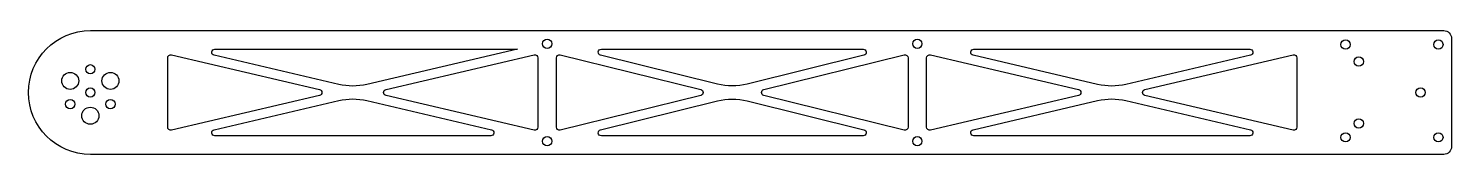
# Model space of a CAD drawing. Header units: millimetres. Extents: x -20 to 440, y -20 to 20.
import ezdxf

# ---------------------------------------------------------------- set-up
doc = ezdxf.new("R2010")
doc.units = ezdxf.units.MM
doc.header["$MEASUREMENT"] = 0

msp = doc.modelspace()

# ---------------------------------------------------------------- linework, layer by layer
for points in [[(437.5, 20, -0.414214), (440, 17.5), (440, -17.5, -0.414214), (437.5, -20), (0, -20, -1), (0, 20)], [(138.08, 14), (89.39, 2.61, -0.115433), (80.28, 2.61), (40.02, 12.03, -0.891208), (40.25, 14)], [(250.06, 12.03), (212.28, 2.72, -0.121354), (202.72, 2.72), (164.94, 12.03, -0.885983), (165.18, 14), (249.82, 14, -0.885983)], [(374.98, 12.03), (334.72, 2.61, -0.115432), (325.61, 2.61), (285.35, 12.03, -0.891208), (285.58, 14), (374.75, 14, -0.891208)], [(74.09, 0.97, -0.793026), (74.09, -0.97), (26.23, -12.17, -0.483254), (25, -11.2), (25, 11.2, -0.483254), (26.23, 12.17)], [(144.67, 11.2), (144.67, -11.2, -0.483254), (143.44, -12.17), (95.58, -0.97, -0.793026), (95.58, 0.97), (143.44, 12.17, -0.483254)], [(150.67, -11.18), (150.67, 11.18, -0.48686), (151.91, 12.15), (197.29, 0.97, -0.783559), (197.29, -0.97), (151.91, -12.15, -0.48686)], [(263.09, 12.15, -0.48686), (264.33, 11.18), (264.33, -11.18, -0.48686), (263.09, -12.15), (217.71, -0.97, -0.783559), (217.71, 0.97)], [(319.42, -0.97), (271.56, -12.17, -0.483254), (270.33, -11.2), (270.33, 11.2, -0.483254), (271.56, 12.17), (319.42, 0.97, -0.793027)], [(390, -11.2, -0.483254), (388.77, -12.17), (340.91, -0.97, -0.793027), (340.91, 0.97), (388.77, 12.17, -0.483254), (390, 11.2)], [(40.02, -12.03), (80.28, -2.61, -0.115433), (89.39, -2.61), (129.65, -12.03, -0.891208), (129.42, -14), (40.25, -14, -0.891208)], [(212.28, -2.72), (250.06, -12.03, -0.885983), (249.82, -14), (165.18, -14, -0.885983), (164.94, -12.03), (202.72, -2.72, -0.121354)], [(334.72, -2.61), (374.98, -12.03, -0.891208), (374.75, -14), (285.58, -14, -0.891208), (285.35, -12.03), (325.61, -2.61, -0.115432)]]:
    msp.add_lwpolyline(points, format="xyb", close=True)
for centre, radius in [((147.67, 15.75), 1.5), ((267.33, 15.75), 1.5), ((405.75, 15.5), 1.5), ((435.75, 15.5), 1.5), ((410, 10), 1.5), ((-6.5, 3.75), 2.75), ((0, 7.5), 1.5), ((6.5, 3.75), 2.75), ((0, 0), 1.5), ((430, 0), 1.5), ((-6.5, -3.75), 1.5), ((6.5, -3.75), 1.5), ((0, -7.5), 2.75), ((410, -10), 1.5), ((405.75, -14.5), 1.5), ((435.75, -14.5), 1.5), ((147.67, -15.75), 1.5), ((267.33, -15.75), 1.5)]:
    msp.add_circle(centre, radius)

doc.saveas('drawing.dxf')
